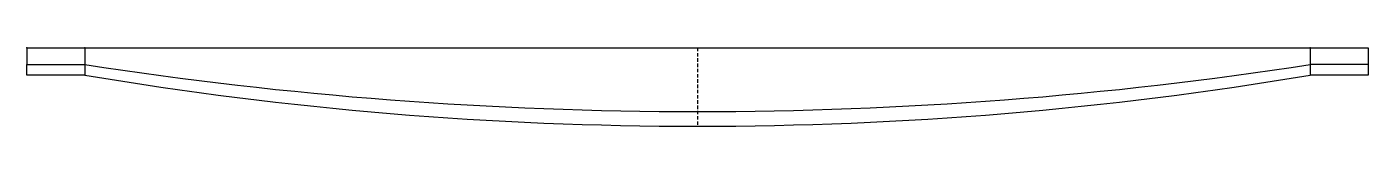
# Model space of a CAD drawing. Header units: millimetres. Extents: x 0 to 191, y -11 to 0.
import ezdxf

# ---------------------------------------------------------------- set-up
doc = ezdxf.new("R2010")
doc.units = ezdxf.units.MM
doc.linetypes.add('DASHED', pattern=[0.75, 0.5, -0.25])
doc.layers.get('0').update_dxf_attribs({"linetype": 'CONTINUOUS'})

msp = doc.modelspace()

# ---------------------------------------------------------------- linework, layer by layer
for p, q in [((0, 0), (191, 0)), ((0, 0), (0, -2.4)), ((8.25, 0), (8.25, -2.4)), ((182.75, 0), (182.75, -2.4)), ((191, 0), (191, -2.4)), ((191, -2.4), (182.75, -2.4)), ((182.75, -2.4), (182.75, -3.9)), ((191, -2.4), (191, -3.9)), ((191, -3.9), (182.75, -3.9))]:
    msp.add_line(p, q)
at = {"linetype": 'DASHED'}
msp.add_line((95.5, 0), (95.5, -11.2), dxfattribs=at)
msp.add_lwpolyline([(0, -2.4), (8.25, -2.4), (8.25, -3.9), (0, -3.9)], close=True)
for centre, radius, start, end in [((95.5, 562.35), 571.45, 261.2177, 278.7823), ((95.5, 513.86), 525.06, 260.4347, 279.5653)]:
    msp.add_arc(centre, radius, start, end)
for p in [(0, 0), (8.25, 0), (182.75, 0), (95.5, -9.1)]:
    msp.add_point(p)

doc.saveas('drawing.dxf')
